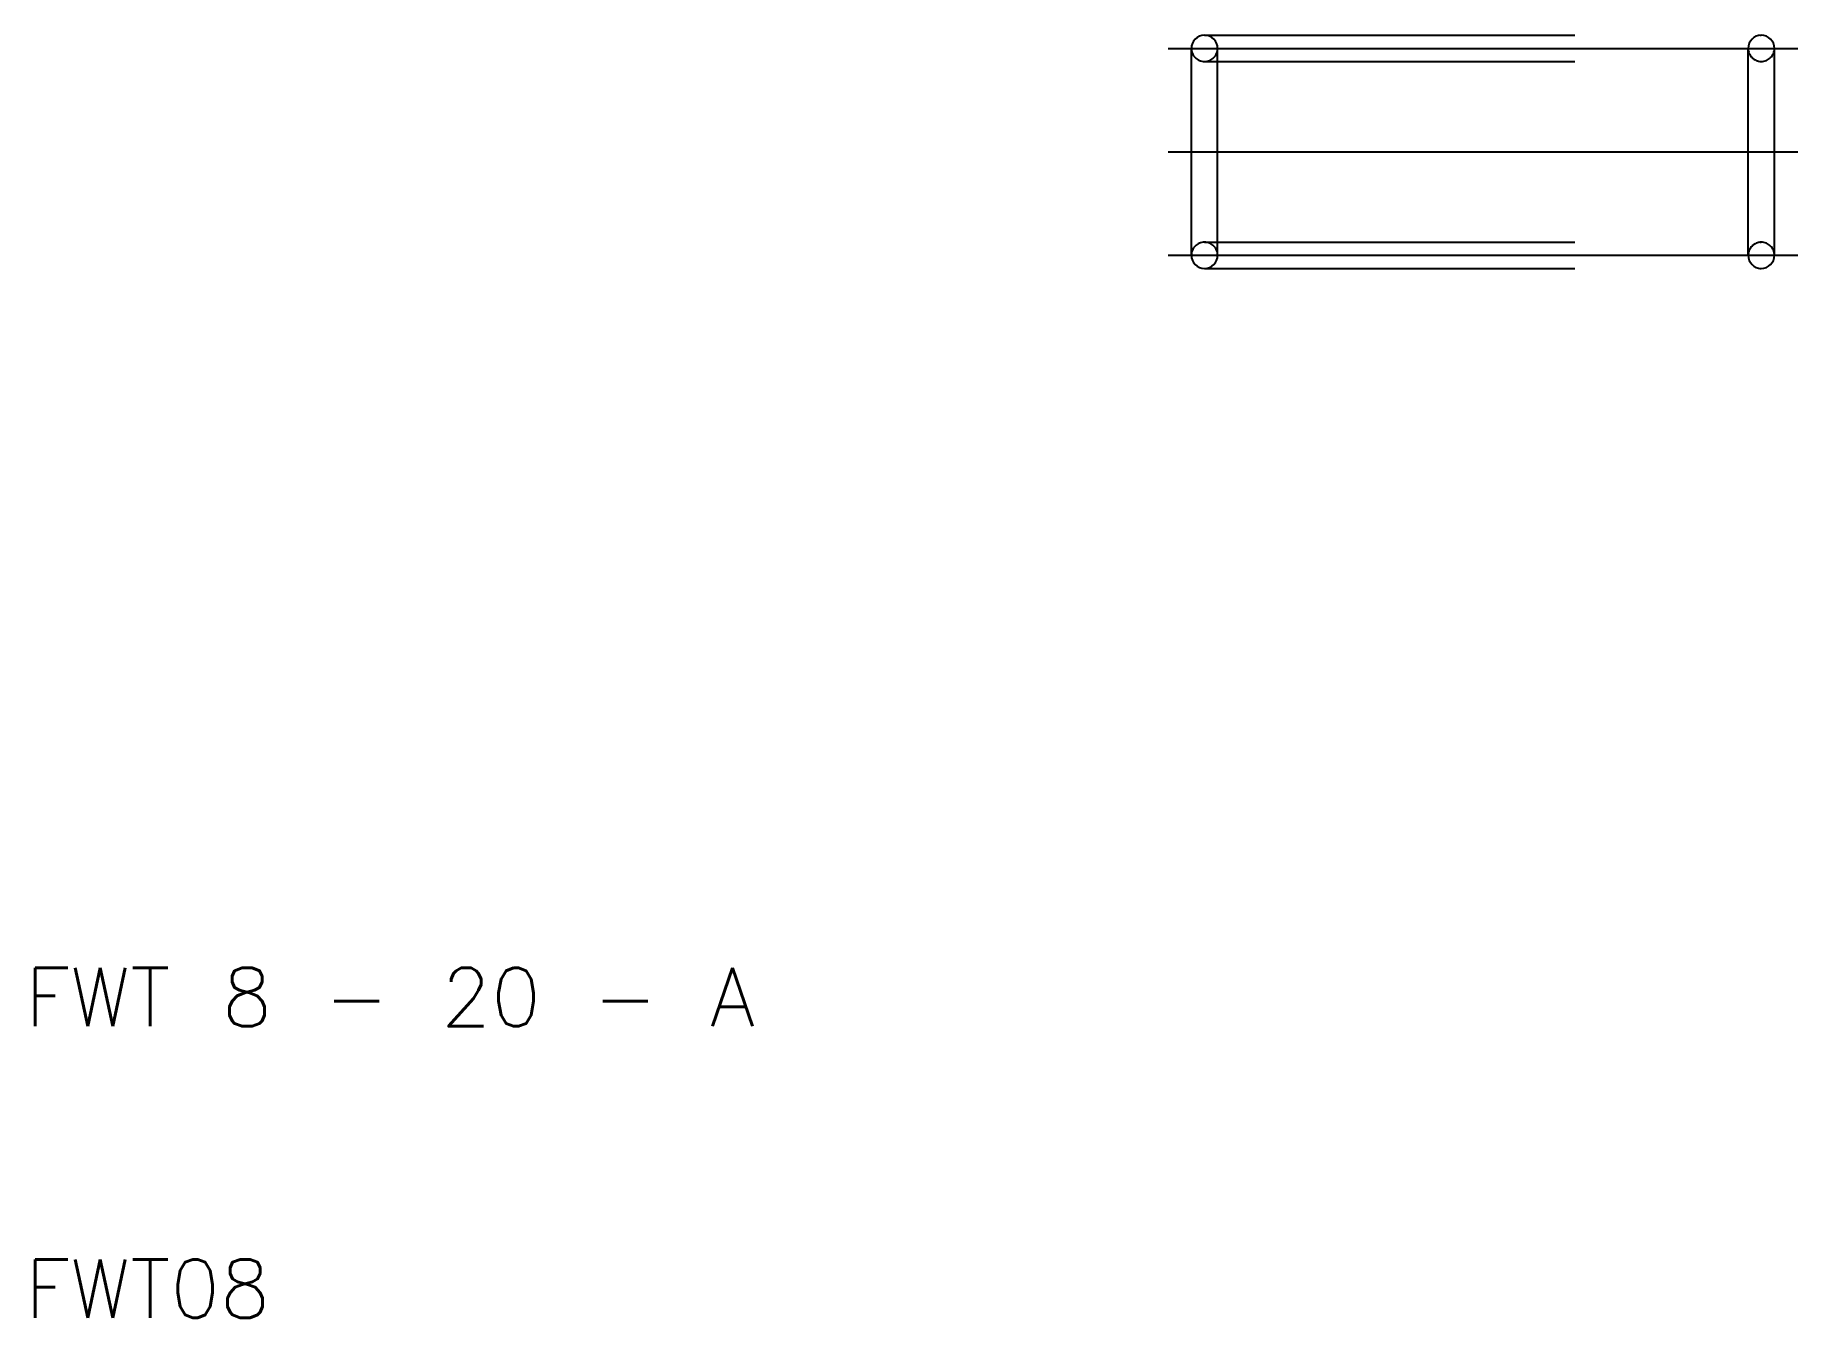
# Model space of a CAD drawing. Extents: x 10.3 to 70.8, y 10 to 54.
import ezdxf

# ---------------------------------------------------------------- set-up
doc = ezdxf.new("R2010")
doc.units = 0
doc.linetypes.add('CENTER', pattern=[50.8, 31.75, -6.35, 6.35, -6.35])
doc.linetypes.add('DASHED', pattern=[19.05, 12.7, -6.35])
doc.layers.get('0').update_dxf_attribs({"linetype": 'CONTINUOUS'})
doc.layers.add('CENTER', color=1, linetype='CENTER')
doc.styles.get("Standard").update_dxf_attribs({"font": 'txt.shx'})

msp = doc.modelspace()

# ---------------------------------------------------------------- linework, layer by layer
at = {"color": 3, "linetype": 'DASHED'}
for p, q in [((50.45, 54), (69.55, 54)), ((50.45, 53.1), (69.55, 53.1)), ((50.45, 46.9), (69.55, 46.9)), ((50.45, 46), (69.55, 46))]:
    msp.add_line(p, q, dxfattribs=at)
for p, q in [((50, 46.45), (50, 53.55)), ((50.9, 46.45), (50.9, 53.55)), ((69.1, 46.45), (69.1, 53.55)), ((70, 46.45), (70, 53.55))]:
    msp.add_line(p, q)
for centre, start, end in [((50.45, 53.55), 0, 180), ((69.55, 53.55), 0, 180), ((50.45, 46.45), 180, 0), ((69.55, 46.45), 180, 0)]:
    msp.add_arc(centre, 0.45, start, end)
for centre, start, end in [((50.45, 53.55), 180, 0), ((69.55, 53.55), 180, 0), ((50.45, 46.45), 0, 180), ((69.55, 46.45), 0, 180)]:
    msp.add_arc(centre, 0.45, start, end, dxfattribs=at)
at = {"layer": 'CENTER'}
for p, q in [((49.2, 53.55), (70.8, 53.55)), ((49.2, 50), (70.8, 50)), ((49.2, 46.45), (70.8, 46.45))]:
    msp.add_line(p, q, dxfattribs=at)

# ---------------------------------------------------------------- texts
for s, p in [('FWT 8 - 20 - A', (10, 20)), ('FWT08', (10, 10))]:
    msp.add_text(s, height=2).set_placement(p)

doc.saveas('drawing.dxf')
